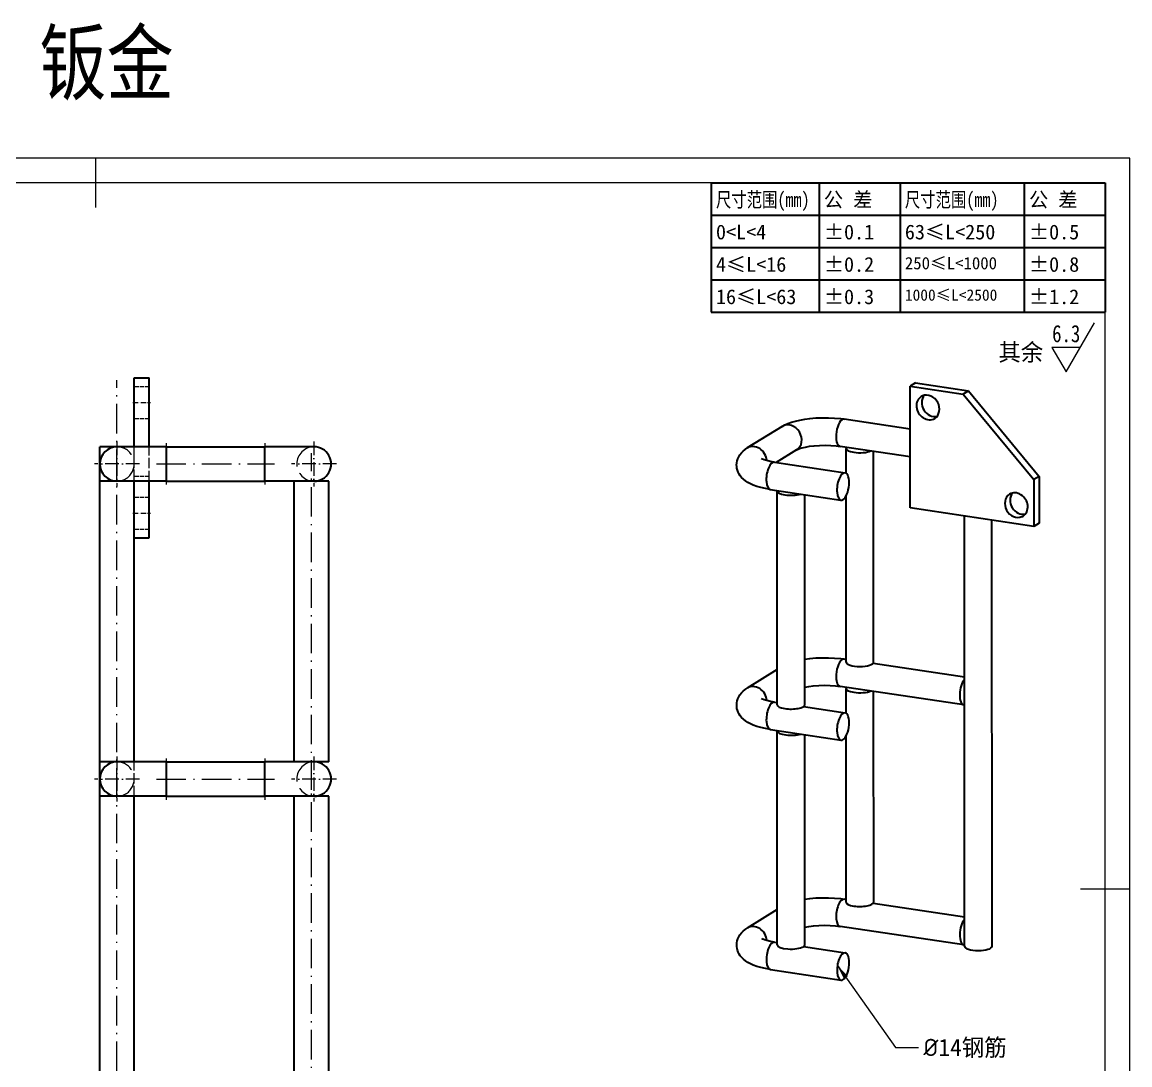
# Model space of a CAD drawing. Header units: millimetres. Extents: x -15766 to 80009, y -9701 to 15159.
# Drawn here: x -11894.1 to -11444.3, y 3064.1 to 3487.8 of the extents above; entities that cross this region are included whole.
import ezdxf
from ezdxf.enums import TextEntityAlignment as Align

# ---------------------------------------------------------------- set-up
doc = ezdxf.new("R2010")
doc.units = ezdxf.units.MM
for name, pattern in [('CENTER-HOKUTO_1', [16, 13, -1, 1, -1]), ('DASHDOT', [18.5, 12, -3, 0.5, -3]), ('DASHED', [15, 12, -3]), ('HIDDEN-HOKUTO_1', [2, 1, -1])]:
    doc.linetypes.add(name, pattern=pattern)
for name, color, linetype, lineweight in [('AM_7', 2, 'CENTER-HOKUTO_1', 18), ('AM_HID', 1, 'HIDDEN-HOKUTO_1', 18), ('AM_VIS', 7, 'Continuous', 18), ('CDRAFT0', 7, 'Continuous', 18), ('DIM', 253, 'Continuous', 20), ('title_frame', 7, 'Continuous', 18), ('word_dim', 9, 'Continuous', 18), ('尺寸线层', 3, 'Continuous', 18), ('粗实线层', 7, 'Continuous', 35), ('粗实线层_1', 7, 'Continuous', 15)]:
    doc.layers.add(name, color=color, linetype=linetype, lineweight=lineweight)
doc.styles.add('DIM', font='', dxfattribs={"width": 0.8})
doc.styles.get('DIM').set_extended_font_data('NSimSun')
doc.dimstyles.new('1-2', dxfattribs={"dimscale": 2, "dimtxt": 3.5, "dimasz": 3, "dimexe": 1, "dimexo": 0, "dimgap": 1, "dimtad": 1, "dimdsep": 46, "dimtxsty": 'DIM', "dimblk": 'OPEN', "dimcen": 0, "dimdle": 6, "dimclrd": 256, "dimclre": 256, "dimclrt": 3, "dimazin": 2, "dimtfac": 0.707107, "dimtmove": 0, "dimatfit": 3, "dimfxl": 0, "dimfrac": 2, "dimtolj": 1, "dimarcsym": 0})

# ---------------------------------------------------------------- blocks, each defined once
blk = doc.blocks.new('*X1573')
at = {"layer": 'CDRAFT0'}
for p, q in [((420, 297), (0, 297)), ((420, 0), (420, 297))]:
    blk.add_line(p, q, dxfattribs=at)
at = {"layer": '粗实线层_1'}
for p, q in [((210, 297), (210, 287)), ((415, 292), (25, 292)), ((415, 5), (415, 292)), ((420, 148.5), (410, 148.5))]:
    blk.add_line(p, q, dxfattribs=at)
blk = doc.blocks.new('自由公差_1')
at = {"layer": '粗实线层'}
for p, q in [((-80, 0), (0, 0)), ((-80, 0), (-80, -26.3)), ((-58.08, 0), (-58.08, -26.3)), ((-41.64, 0), (-41.64, -26.3)), ((-16.44, 0), (-16.44, -26.3)), ((0, 0), (0, -26.3)), ((-80, -6.58), (0, -6.58)), ((-80, -13.15), (0, -13.15)), ((-80, -19.73), (0, -19.73)), ((-80, -26.3), (0, -26.3))]:
    blk.add_line(p, q, dxfattribs=at)
at = {"layer": '尺寸线层', "linetype": 'Continuous', "attachment_point": 1, "line_spacing_factor": 0.9}
for s, insert, char_height, width in [('{\\W0.8;尺寸范围(mm)}', (-79.04, -1.92), 3, 22.6032), ('公 差', (-57.12, -1.92), 3, 22.6032), ('{\\W0.8;尺寸范围(mm)}', (-40.68, -1.92), 3, 22.6032), ('公 差', (-15.48, -1.92), 3, 22.6032), ('0<L<4', (-79.04, -8.49), 3, 22.6032), ('%%P0.1', (-57.12, -8.49), 3, 12.7119), ('63≤L<250', (-40.68, -8.49), 3, 22.6032), ('%%P0.5', (-15.48, -8.49), 3, 12.5771), ('4≤L<16', (-79.04, -15.07), 3, 22.6032), ('%%P0.2', (-57.12, -15.07), 3, 12.4769), ('250≤L<1000', (-40.68, -15.07), 2.5, 22.6032), ('%%P0.8', (-15.48, -15.07), 3, 13.0759), ('16≤L<63', (-79.04, -21.64), 3, 22.6032), ('%%P0.3', (-57.12, -21.64), 3, 12.7119), ('1000≤L<2500', (-40.68, -21.64), 2.3, 22.6032), ('%%P1.2', (-15.48, -21.64), 3, 12.8764)]:
    blk.add_mtext(s, dxfattribs=dict(at, insert=insert, char_height=char_height, width=width))
blk = doc.blocks.new('A$C25EB00C3')
at = {"layer": 'AM_VIS', "color": 7, "lineweight": 35, "ltscale": 0.078092}
blk.add_line((1.33, 0.82), (-1.33, -0.82), dxfattribs=at)
at = {"layer": 'AM_VIS', "color": 7, "lineweight": 35}
for p, q in [((1.33, 0.82), (28.23, -3.23)), ((-1.33, -0.82), (25.57, -4.87)), ((-1.32, -62.72), (-1.33, -0.82)), ((25.57, -4.87), (61.44, -48.36)), ((28.23, -3.23), (64.1, -46.72)), ((-66.38, -21.34), (-84.1, -32.28)), ((-1.33, -22.65), (-34.87, -17.6)), ((-1.32, -36.81), (-36.96, -31.44)), ((-19.93, -141.09), (-19.95, -34)), ((-70.3, -39.49), (-34.43, -44.89)), ((61.44, -48.36), (61.44, -72.17)), ((64.1, -46.72), (64.1, -70.53)), ((-72.38, -53.33), (-36.52, -58.74)), ((-68.91, -162.72), (-68.93, -54.16)), ((-54.91, -162.72), (-54.93, -55.96)), ((-33.93, -141.1), (-33.94, -56.66)), ((61.44, -72.17), (-1.32, -62.72)), ((26.16, -285.37), (26.13, -66.85)), ((40.16, -285.37), (40.13, -68.96)), ((26.14, -148.67), (-20.21, -141.69)), ((25.83, -162.78), (-36.94, -153.33)), ((-19.91, -262.99), (-19.93, -155.9)), ((-55.54, -163.6), (-34.41, -166.79)), ((-72.36, -175.23), (-36.5, -180.63)), ((-68.89, -284.61), (-68.91, -176.05)), ((-54.89, -284.61), (-54.91, -177.86)), ((-33.91, -262.99), (-33.92, -178.56)), ((26.16, -270.57), (-20.19, -263.59)), ((25.84, -284.68), (-36.92, -275.23)), ((-55.53, -285.5), (-34.4, -288.68)), ((-72.34, -297.12), (-36.48, -302.52))]:
    blk.add_line(p, q, dxfattribs=at)
at = {"layer": 'AM_VIS', "color": 7, "lineweight": 35, "ltscale": 0.078082}
blk.add_line((28.23, -3.23), (25.57, -4.87), dxfattribs=at)
at = {"layer": 'AM_VIS', "color": 7, "lineweight": 35, "ltscale": 0.303711}
blk.add_line((-59.02, -33.25), (-69.36, -39.63), dxfattribs=at)
at = {"layer": 'AM_VIS', "color": 7, "lineweight": 35, "ltscale": 0.313382}
for p, q in [((-33.94, -45.07), (-33.95, -32.54)), ((-33.93, -166.96), (-33.93, -154.43))]:
    blk.add_line(p, q, dxfattribs=at)
at = {"layer": 'AM_VIS', "color": 7, "lineweight": 35, "ltscale": 0.078081}
blk.add_line((64.1, -46.72), (61.44, -48.36), dxfattribs=at)
at = {"layer": 'AM_VIS', "color": 7, "lineweight": 35, "ltscale": 0.078093}
blk.add_line((64.1, -70.53), (61.44, -72.17), dxfattribs=at)
at = {"layer": 'AM_VIS', "color": 7, "lineweight": 35, "ltscale": 0.023331}
for p, q in [((-33.93, -139.63), (-34.85, -139.49)), ((-33.91, -261.52), (-34.83, -261.38))]:
    blk.add_line(p, q, dxfattribs=at)
at = {"layer": 'AM_VIS', "color": 7, "lineweight": 35, "ltscale": 0.445593}
blk.add_line((-68.92, -144.81), (-84.08, -154.18), dxfattribs=at)
at = {"layer": 'AM_VIS', "color": 7, "lineweight": 35, "ltscale": 0.034516}
for p, q in [((-70.28, -161.38), (-68.91, -161.59)), ((-70.26, -283.28), (-68.89, -283.48))]:
    blk.add_line(p, q, dxfattribs=at)
at = {"layer": 'AM_VIS', "color": 7, "lineweight": 35, "ltscale": 0.012457}
for p, q in [((-68.91, -161.26), (-69.34, -161.53)), ((-68.89, -283.16), (-69.32, -283.42))]:
    blk.add_line(p, q, dxfattribs=at)
at = {"layer": 'AM_VIS', "color": 7, "lineweight": 35, "ltscale": 0.445592}
blk.add_line((-68.9, -266.7), (-84.06, -276.07), dxfattribs=at)
at = {"layer": 'AM_VIS', "color": 7, "lineweight": 35}
for points in [[(-66.38, -21.34), (-65.07, -20.6), (-63.52, -19.89), (-61.68, -19.21), (-59.6, -18.6), (-57.39, -18.08), (-54.89, -17.63), (-52.29, -17.29), (-49.21, -17.03), (-46.08, -16.9), (-42.92, -16.91), (-39.78, -17.06), (-36.73, -17.35), (-34.87, -17.6)], [(-89.48, -40.94), (-89.41, -39.84), (-89.22, -38.79), (-88.91, -37.8), (-88.42, -36.7), (-87.82, -35.71), (-87.05, -34.74), (-86.16, -33.82), (-85.18, -33.02), (-84.1, -32.28)], [(-59.02, -33.25), (-58.53, -32.99), (-57.61, -32.62), (-56.36, -32.22), (-54.56, -31.79), (-52.47, -31.43), (-50.17, -31.14), (-47.4, -30.95), (-44.55, -30.89), (-41.7, -30.97), (-38.95, -31.19), (-36.96, -31.44)], [(-70.3, -39.49), (-72.38, -39.12), (-74.15, -38.69), (-75.45, -38.27), (-76.3, -37.92), (-76.81, -37.64)], [(-72.38, -53.33), (-74.89, -52.9), (-77.27, -52.35), (-79.22, -51.78), (-81.05, -51.12), (-82.51, -50.47), (-83.84, -49.75), (-85.03, -48.97), (-86.07, -48.14), (-86.97, -47.24), (-87.66, -46.4), (-88.21, -45.55), (-88.75, -44.48), (-89.08, -43.59), (-89.33, -42.6), (-89.46, -41.61), (-89.48, -40.94)], [(-54.92, -139.53), (-52.31, -139.19), (-49.23, -138.92), (-46.08, -138.79), (-42.92, -138.81), (-39.78, -138.95), (-36.71, -139.24), (-34.85, -139.49)], [(-89.46, -162.84), (-89.4, -161.73), (-89.2, -160.68), (-88.89, -159.69), (-88.4, -158.59), (-87.8, -157.61), (-87.04, -156.63), (-86.14, -155.72), (-85.16, -154.91), (-84.08, -154.18)], [(-54.91, -153.77), (-52.86, -153.38), (-50.57, -153.08), (-47.8, -152.86), (-44.93, -152.78), (-42.04, -152.84), (-39.25, -153.05), (-36.94, -153.33)], [(-72.36, -175.23), (-74.87, -174.79), (-77.25, -174.24), (-79.2, -173.67), (-81.03, -173.01), (-82.5, -172.36), (-83.82, -171.65), (-85.01, -170.87), (-86.05, -170.03), (-86.95, -169.14), (-87.64, -168.29), (-88.19, -167.44), (-88.73, -166.37), (-89.06, -165.48), (-89.31, -164.5), (-89.44, -163.5), (-89.46, -162.84)], [(-70.28, -161.38), (-72.36, -161.01), (-74.13, -160.58), (-75.43, -160.17), (-76.28, -159.82), (-76.79, -159.54)], [(-54.9, -261.43), (-52.29, -261.08), (-49.21, -260.82), (-46.06, -260.69), (-42.9, -260.7), (-39.76, -260.85), (-36.69, -261.14), (-34.83, -261.38)], [(-54.9, -275.66), (-52.84, -275.28), (-50.55, -274.98), (-47.78, -274.76), (-44.91, -274.68), (-42.02, -274.74), (-39.23, -274.94), (-36.92, -275.23)], [(-89.45, -284.73), (-89.38, -283.63), (-89.18, -282.57), (-88.87, -281.59), (-88.38, -280.49), (-87.78, -279.5), (-87.02, -278.52), (-86.12, -277.61), (-85.14, -276.81), (-84.06, -276.07)], [(-72.34, -297.12), (-74.85, -296.68), (-77.23, -296.14), (-79.18, -295.57), (-81.01, -294.9), (-82.48, -294.25), (-83.8, -293.54), (-84.99, -292.76), (-86.03, -291.93), (-86.93, -291.03), (-87.62, -290.18), (-88.18, -289.34), (-88.72, -288.27), (-89.04, -287.38), (-89.29, -286.39), (-89.42, -285.4), (-89.45, -284.73)], [(-70.26, -283.28), (-72.34, -282.91), (-74.11, -282.48), (-75.41, -282.06), (-76.26, -281.71), (-76.77, -281.43)]]:
    blk.add_lwpolyline(points, dxfattribs=at)
for centre, major_axis, ratio, start_param, end_param in [((10.3, -10.05), (3.42, -5.53), 0.85382, 3.426843, 5.997935), ((7.64, -11.69), (3.42, -5.53), 0.85382, 6.283102, 9.29838), ((7.64, -11.69), (3.42, -5.53), 0.85382, 3.141509, 6.283102), ((7.64, -11.69), (3.42, -5.53), 0.85382, 3.015194, 3.141509), ((-62.7, -27.29), (3.68, -5.95), 0.85382, 0.000121, 3.141713), ((-35.91, -24.52), (-1.04, -6.92), 0.421736, 3.141593, 6.283185), ((-80.42, -38.24), (-3.68, 5.95), 0.85382, 4.16028, 6.283306), ((-26.95, -32.53), (7, 0), 0.305173, 2.857026, 3.141685), ((-26.95, -32.53), (7, 0), 0.305173, 3.141685, 4.253601), ((-71.34, -46.41), (1.04, 6.92), 0.421736, 6.283185, 9.424778), ((-26.95, -32.53), (7, 0), 0.305173, 4.253601, 5.650177), ((-35.48, -51.81), (1.04, 6.92), 0.421736, 6.283185, 9.424778), ((-35.48, -51.81), (1.04, 6.92), 0.421736, 3.484864, 6.283185), ((-61.93, -54.16), (7, 0), 0.305173, 3.004531, 3.141502), ((-61.93, -54.16), (7, 0), 0.305173, 3.141502, 4.253601), ((-61.93, -54.16), (7, 0), 0.305173, 4.253601, 5.502678), ((52.48, -61.3), (-3.42, 5.53), 0.85382, 6.283102, 9.29838), ((55.13, -59.66), (-3.42, 5.53), 0.85382, 0.28525, 2.856343), ((52.48, -61.3), (-3.42, 5.53), 0.85382, 3.141509, 6.283102), ((-35.48, -51.81), (1.04, 6.92), 0.421736, 3.141593, 3.484864), ((52.48, -61.3), (-3.42, 5.53), 0.85382, 3.015194, 3.141509), ((-35.9, -146.41), (-1.04, -6.92), 0.421736, 3.141593, 6.283185), ((-26.93, -141.1), (7, 0), 0.305173, 3.141685, 6.283277), ((26.87, -155.86), (1.04, 6.92), 0.421736, 0.57895, 3.141593), ((-80.4, -160.13), (-3.68, 5.95), 0.85382, 4.16028, 6.283306), ((-26.93, -154.43), (7, 0), 0.305173, 2.857026, 3.141685), ((-26.93, -154.43), (7, 0), 0.305173, 3.141685, 4.253601), ((-26.93, -154.43), (7, 0), 0.305173, 4.253601, 5.650177), ((-71.32, -168.31), (1.04, 6.92), 0.421736, 6.283185, 9.424778), ((-61.91, -162.72), (7, 0), 0.305173, 3.141502, 4.253601), ((-61.91, -162.72), (7, 0), 0.305173, 4.253601, 6.283277), ((26.87, -155.86), (1.04, 6.92), 0.421736, 3.141593, 3.249184), ((-35.46, -173.71), (1.04, 6.92), 0.421736, 6.283185, 9.424778), ((-35.46, -173.71), (1.04, 6.92), 0.421736, 3.484864, 6.283185), ((-61.91, -176.05), (7, 0), 0.305173, 3.004531, 3.141502), ((-61.91, -176.05), (7, 0), 0.305173, 3.141502, 5.502678), ((-35.46, -173.71), (1.04, 6.92), 0.421736, 3.141593, 3.484864), ((-35.88, -268.31), (1.04, 6.92), 0.421736, 6.283185, 9.424778), ((-26.91, -262.99), (7, 0), 0.305173, 3.141685, 4.253601), ((-26.91, -262.99), (7, 0), 0.305173, 4.253601, 6.283277), ((-80.38, -282.03), (-3.68, 5.95), 0.85382, 4.16028, 6.283306), ((26.89, -277.76), (1.04, 6.92), 0.421736, 0.57895, 3.141593), ((-71.3, -290.2), (1.04, 6.92), 0.421736, 6.283185, 9.424778), ((-61.89, -284.61), (7, 0), 0.305173, 3.141502, 5.824397), ((-61.89, -284.61), (7, 0), 0.305173, 5.824397, 6.283277), ((26.89, -277.76), (1.04, 6.92), 0.421736, 3.141593, 3.249184), ((33.16, -285.37), (7, 0), 0.305173, 3.141685, 6.283277), ((-35.44, -295.6), (1.04, 6.92), 0.421736, 6.283185, 9.424778), ((-35.44, -295.6), (1.04, 6.92), 0.421736, 3.484864, 6.283185), ((-35.44, -295.6), (1.04, 6.92), 0.421736, 3.141593, 3.484864)]:
    blk.add_ellipse(centre, major_axis=major_axis, ratio=ratio, start_param=start_param, end_param=end_param, dxfattribs=at)
blk = doc.blocks.new('_OPEN')
at = {"color": 0, "linetype": 'ByBlock', "lineweight": -2}
for p, q in [((-1, 0.166667), (0, 0)), ((-1, -0.166667), (0, 0)), ((0, 0), (-1, 0))]:
    blk.add_line(p, q, dxfattribs=at)

msp = doc.modelspace()

# ---------------------------------------------------------------- linework, layer by layer
at = {"layer": 'AM_7', "color": 2, "linetype": 'DASHDOT', "lineweight": 13}
for p, q in [((-11855.59081, 3043.15087), (-11855.59081, 3342.25085)), ((-11776.59081, 3175.85083), (-11776.59081, 3312.65087)), ((-11839.59081, 3308.25085), (-11791.59081, 3308.25085)), ((-11776.59081, 3047.85083), (-11776.59081, 3184.65087)), ((-11839.59081, 3180.25085), (-11791.59081, 3180.25085))]:
    msp.add_line(p, q, dxfattribs=at)
at = {"layer": 'AM_7', "color": 2, "linetype": 'DASHDOT', "lineweight": 13, "ltscale": 0.180005}
for p, q in [((-11849.19091, 3333.25085), (-11841.99071, 3333.25085)), ((-11849.19091, 3288.25085), (-11841.99071, 3288.25085))]:
    msp.add_line(p, q, dxfattribs=at)
at = {"layer": 'AM_7', "color": 2, "linetype": 'DASHDOT', "lineweight": 13, "ltscale": 0.454999}
for p, q in [((-11855.59081, 3317.35083), (-11855.59081, 3299.15087)), ((-11775.59081, 3317.35083), (-11775.59081, 3299.15087)), ((-11855.59081, 3189.35083), (-11855.59081, 3171.15087)), ((-11775.59081, 3189.35083), (-11775.59081, 3171.15087))]:
    msp.add_line(p, q, dxfattribs=at)
at = {"layer": 'AM_7', "color": 2, "linetype": 'DASHDOT', "lineweight": 13, "ltscale": 0.420015}
for p, q in [((-11835.59081, 3316.65087), (-11835.59081, 3299.85028)), ((-11795.59081, 3316.65087), (-11795.59081, 3299.85028))]:
    msp.add_line(p, q, dxfattribs=at)
at = {"layer": 'AM_7', "color": 2, "linetype": 'DASHDOT', "lineweight": 13, "ltscale": 0.455005}
for p, q in [((-11846.49071, 3308.25085), (-11864.69091, 3308.25085)), ((-11766.49071, 3308.25085), (-11784.69091, 3308.25085)), ((-11846.49071, 3180.25085), (-11864.69091, 3180.25085)), ((-11766.49071, 3180.25085), (-11784.69091, 3180.25085))]:
    msp.add_line(p, q, dxfattribs=at)
at = {"layer": 'AM_7', "color": 2, "linetype": 'DASHDOT', "lineweight": 13, "ltscale": 0.420013}
for p, q in [((-11835.59081, 3188.65087), (-11835.59081, 3171.85034)), ((-11795.59081, 3188.65087), (-11795.59081, 3171.85034))]:
    msp.add_line(p, q, dxfattribs=at)
at = {"layer": 'AM_HID', "color": 1, "linetype": 'DASHED', "lineweight": 13, "ltscale": 0.15}
for p, q in [((-11848.59081, 3339.75085), (-11842.59081, 3339.75085)), ((-11848.59081, 3326.75085), (-11842.59081, 3326.75085)), ((-11848.59081, 3303.25085), (-11842.59081, 3303.25085)), ((-11848.59081, 3294.75085), (-11842.59081, 3294.75085)), ((-11848.59081, 3281.75085), (-11842.59081, 3281.75085))]:
    msp.add_line(p, q, dxfattribs=at)
at = {"layer": 'AM_HID', "color": 1, "linetype": 'DASHED', "lineweight": 13, "ltscale": 0.000671387}
msp.add_line((-11855.59081, 3315.25085), (-11855.61767, 3315.25085), dxfattribs=at)
at = {"layer": 'AM_HID', "color": 1, "linetype": 'DASHED', "lineweight": 13, "ltscale": 0.175}
for p, q in [((-11848.59081, 3315.25085), (-11855.59081, 3315.25085)), ((-11848.59081, 3308.25085), (-11848.59081, 3315.25085)), ((-11835.59081, 3315.25085), (-11835.59081, 3308.25085)), ((-11795.59081, 3308.25085), (-11795.59081, 3315.25085)), ((-11848.59081, 3301.25085), (-11848.59081, 3308.25085)), ((-11835.59081, 3308.25085), (-11835.59081, 3301.25085)), ((-11795.59081, 3301.25085), (-11795.59081, 3308.25085)), ((-11848.59081, 3187.25085), (-11855.59081, 3187.25085)), ((-11835.59081, 3187.25085), (-11835.59081, 3180.25085)), ((-11795.59081, 3180.25085), (-11795.59081, 3187.25085)), ((-11776.59081, 3187.25085), (-11783.59081, 3187.25085)), ((-11835.59081, 3180.25085), (-11835.59081, 3173.25085)), ((-11795.59081, 3173.25085), (-11795.59081, 3180.25085))]:
    msp.add_line(p, q, dxfattribs=at)
at = {"layer": 'AM_HID', "color": 1, "linetype": 'DASHED', "lineweight": 13}
for p, q in [((-11848.59081, 3278.25085), (-11848.59081, 3315.25085)), ((-11862.59081, 3187.25091), (-11862.59081, 3301.25091)), ((-11862.59081, 3059.25091), (-11862.59081, 3173.25091))]:
    msp.add_line(p, q, dxfattribs=at)
at = {"layer": 'AM_HID', "color": 1, "linetype": 'DASHED', "lineweight": 13, "ltscale": 0.35}
for p, q in [((-11842.59081, 3301.25085), (-11842.59081, 3315.25085)), ((-11848.59081, 3173.25085), (-11848.59081, 3187.25085))]:
    msp.add_line(p, q, dxfattribs=at)
at = {"layer": 'AM_HID', "color": 1, "linetype": 'DASHED', "lineweight": 13, "ltscale": 0.001375}
for p, q in [((-11862.59081, 3308.22338), (-11862.59081, 3308.27838)), ((-11862.59081, 3180.22338), (-11862.59081, 3180.27838))]:
    msp.add_line(p, q, dxfattribs=at)
at = {"layer": 'AM_HID', "color": 1, "linetype": 'DASHED', "lineweight": 13, "ltscale": 0.025}
msp.add_line((-11775.59081, 3187.25085), (-11776.59081, 3187.25085), dxfattribs=at)
at = {"layer": 'AM_HID', "color": 1, "linetype": 'DASHED', "lineweight": 13}
for centre, start, end in [((-11855.59081, 3308.25085), 269.9999975, 90.0000025), ((-11775.59081, 3308.25085), 90.0000025, 269.9999975), ((-11855.59081, 3180.25085), 269.9999975, 90.0000025), ((-11775.59081, 3180.25085), 90.0000025, 269.9999975)]:
    msp.add_arc(centre, 7, start, end, dxfattribs=at)
at = {"layer": 'AM_VIS', "color": 7, "lineweight": 35}
for p, q in [((-11848.59081, 3315.25085), (-11848.59081, 3343.25085)), ((-11842.59081, 3315.25085), (-11842.59081, 3343.25085)), ((-11835.59081, 3315.25085), (-11855.59081, 3315.25085)), ((-11835.59081, 3315.25085), (-11795.59081, 3315.25085)), ((-11775.59081, 3315.25085), (-11795.59081, 3315.25085)), ((-11862.59081, 3187.25085), (-11862.59081, 3301.25085)), ((-11835.59081, 3301.25085), (-11855.59081, 3301.25085)), ((-11848.59081, 3278.25085), (-11848.59081, 3301.25085)), ((-11848.59081, 3187.25085), (-11848.59081, 3301.25085)), ((-11842.59081, 3278.25085), (-11842.59081, 3301.25085)), ((-11835.59081, 3301.25085), (-11795.59081, 3301.25085)), ((-11775.59081, 3301.25085), (-11795.59081, 3301.25085)), ((-11783.59081, 3187.25085), (-11783.59081, 3301.25085)), ((-11769.59081, 3187.25085), (-11769.59081, 3301.25085)), ((-11848.59081, 3187.25085), (-11848.59081, 3278.25085)), ((-11835.59081, 3187.25085), (-11855.59081, 3187.25085)), ((-11835.59081, 3187.25085), (-11795.59081, 3187.25085)), ((-11775.59081, 3187.25085), (-11795.59081, 3187.25085)), ((-11862.59081, 3059.25085), (-11862.59081, 3173.25085)), ((-11835.59081, 3173.25085), (-11855.59081, 3173.25085)), ((-11848.59081, 3059.25085), (-11848.59081, 3173.25085)), ((-11848.59081, 3059.25085), (-11848.59081, 3173.25085)), ((-11835.59081, 3173.25085), (-11795.59081, 3173.25085)), ((-11775.59081, 3173.25085), (-11795.59081, 3173.25085)), ((-11783.59081, 3059.25085), (-11783.59081, 3173.25085)), ((-11769.59081, 3059.25085), (-11769.59081, 3173.25085))]:
    msp.add_line(p, q, dxfattribs=at)
at = {"layer": 'AM_VIS', "color": 7, "lineweight": 35, "ltscale": 0.15}
for p, q in [((-11848.59081, 3343.25085), (-11842.59081, 3343.25085)), ((-11769.59081, 3301.25085), (-11775.59081, 3301.25085)), ((-11848.59081, 3278.25085), (-11842.59081, 3278.25085)), ((-11769.59081, 3187.25085), (-11775.59081, 3187.25085)), ((-11769.59081, 3173.25085), (-11775.59081, 3173.25085))]:
    msp.add_line(p, q, dxfattribs=at)
at = {"layer": 'AM_VIS', "color": 7, "lineweight": 35, "ltscale": 0.174312}
for p, q in [((-11862.59081, 3308.27838), (-11862.59081, 3315.25085)), ((-11862.59081, 3301.25091), (-11862.59081, 3308.22338)), ((-11862.59081, 3173.25091), (-11862.59081, 3180.22338))]:
    msp.add_line(p, q, dxfattribs=at)
at = {"layer": 'AM_VIS', "color": 7, "lineweight": 35, "ltscale": 0.174329}
msp.add_line((-11855.61767, 3315.25085), (-11862.59081, 3315.25085), dxfattribs=at)
at = {"layer": 'AM_VIS', "color": 7, "lineweight": 35, "ltscale": 0.175}
for p, q in [((-11835.59081, 3315.25085), (-11835.59081, 3308.25085)), ((-11795.59081, 3308.25085), (-11795.59081, 3315.25085)), ((-11835.59081, 3308.25085), (-11835.59081, 3301.25085)), ((-11795.59081, 3301.25085), (-11795.59081, 3308.25085)), ((-11855.59081, 3301.25085), (-11862.59081, 3301.25085)), ((-11848.59081, 3301.25085), (-11855.59081, 3301.25085)), ((-11776.59081, 3301.25085), (-11783.59081, 3301.25085)), ((-11855.59081, 3187.25085), (-11862.59081, 3187.25085)), ((-11835.59081, 3187.25085), (-11835.59081, 3180.25085)), ((-11795.59081, 3180.25085), (-11795.59081, 3187.25085)), ((-11835.59081, 3180.25085), (-11835.59081, 3173.25085)), ((-11795.59081, 3173.25085), (-11795.59081, 3180.25085)), ((-11855.59081, 3173.25085), (-11862.59081, 3173.25085)), ((-11848.59081, 3173.25085), (-11855.59081, 3173.25085)), ((-11776.59081, 3173.25085), (-11783.59081, 3173.25085))]:
    msp.add_line(p, q, dxfattribs=at)
at = {"layer": 'AM_VIS', "color": 7, "lineweight": 35, "ltscale": 0.025}
for p, q in [((-11775.59081, 3301.25085), (-11776.59081, 3301.25085)), ((-11775.59081, 3173.25085), (-11776.59081, 3173.25085))]:
    msp.add_line(p, q, dxfattribs=at)
at = {"layer": 'AM_VIS', "color": 7, "lineweight": 35, "ltscale": 0.174313}
msp.add_line((-11862.59081, 3180.27838), (-11862.59081, 3187.25091), dxfattribs=at)
at = {"layer": 'AM_VIS', "color": 7, "lineweight": 35}
for centre, start, end in [((-11855.59081, 3308.25085), 90.0000025, 269.9999975), ((-11775.59081, 3308.25085), 269.9999975, 90.0000025), ((-11855.59081, 3180.25085), 90.0000025, 269.9999975), ((-11775.59081, 3180.25085), 269.9999975, 90.0000025)]:
    msp.add_arc(centre, 7, start, end, dxfattribs=at)
at = {"layer": 'DIM'}
for p, q in [((-11470.16514, 3345.62942), (-11458.61813, 3365.62942)), ((-11464.39164, 3355.62942), (-11475.93864, 3355.62942)), ((-11475.93864, 3355.62942), (-11470.16514, 3345.62942))]:
    msp.add_line(p, q, dxfattribs=at)

# ---------------------------------------------------------------- block references
at = {"layer": 'title_frame', "xscale": 2, "yscale": 2, "zscale": 2}
for name, p in [('*X1573', (-12284.27538, 2838.48453)), ('自由公差_1', (-11454.27538, 3422.48453))]:
    msp.add_blockref(name, p, dxfattribs=at)
at = {"layer": 'word_dim', "color": 3, "true_color": 0x00ff00, "xscale": 0.7999999999956344, "yscale": 0.7999999999992724, "zscale": 0.8}
msp.add_blockref('A$C25EB00C3', (-11532.36982, 3340.57385), dxfattribs=at)

# ---------------------------------------------------------------- texts
at = {"layer": 'DIM', "insert": (-11887.10796, 3483.81815), "char_height": 25, "width": 104.980501, "attachment_point": 1, "style": 'DIM'}
msp.add_mtext('{\\C3;钣金}', dxfattribs=at)
at = {"layer": 'DIM', "color": 2, "style": 'DIM', "width": 0.8}
msp.add_attdef('6.3', text='0.0', height=7, dxfattribs=at).set_placement((-11464.39164, 3355.62942), align=Align.BOTTOM_RIGHT)
at = {"layer": 'word_dim', "linetype": 'Continuous', "insert": (-11497.64507, 3357.16114), "char_height": 7, "width": 21.7212079, "attachment_point": 1}
msp.add_mtext('{\\C3;其余}', dxfattribs=at)
at = {"layer": 'word_dim', "color": 3, "insert": (-11528.10768, 3074.70425), "char_height": 7, "attachment_point": 1}
msp.add_mtext('\\A1;{\\fISOCPEUR|b0|i0|c0|p34;%%C}14钢筋', dxfattribs=at)

# ---------------------------------------------------------------- leaders
at = {"layer": 'word_dim', "color": 3, "true_color": 0x00ff00, "annotation_type": 0, "has_hookline": 1, "hookline_direction": 0, "text_width": 36.62421}
msp.add_leader([(-11563.05521, 3104.44461), (-11539.41372, 3071.20425), (-11530.10768, 3071.20425)], dimstyle='1-2', override={"dimgap": 1, "dimtad": 0}, dxfattribs=at)

doc.saveas('drawing.dxf')
